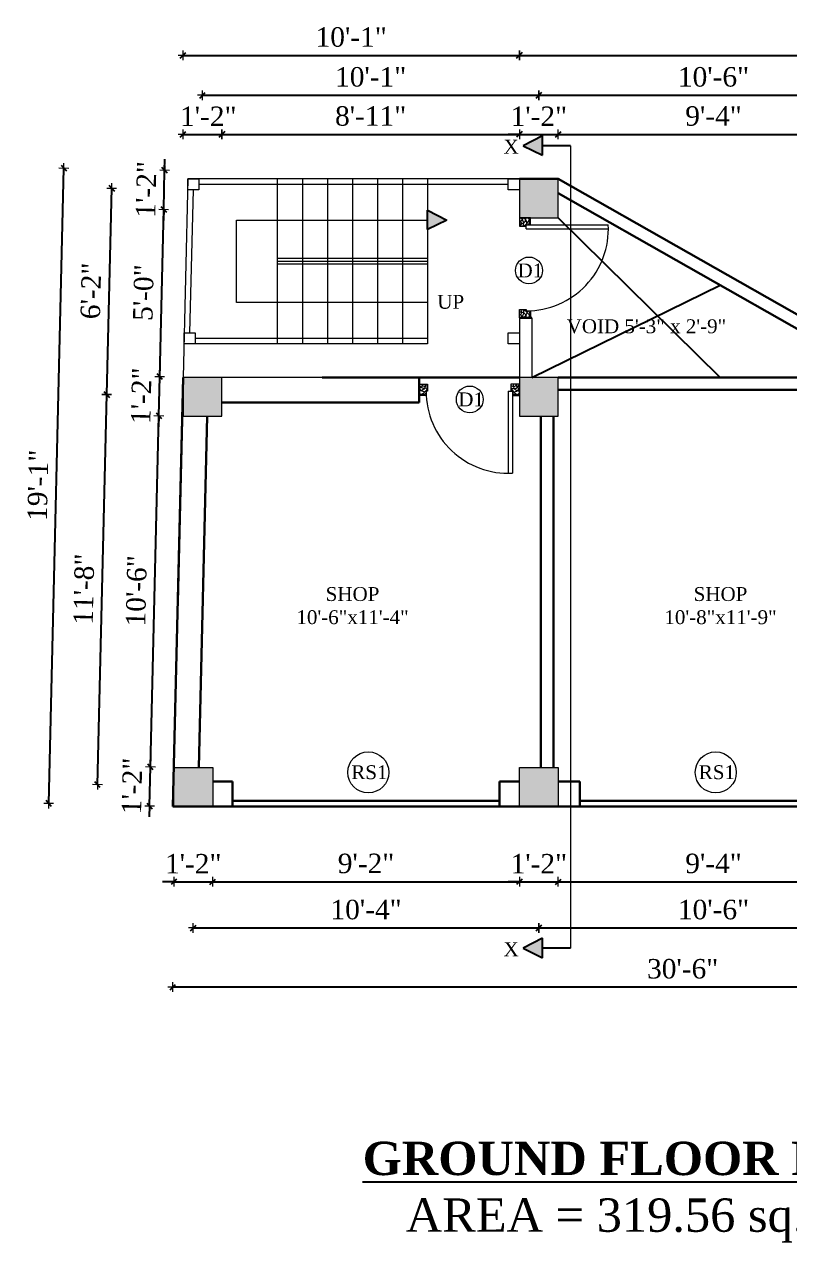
# Model space of a CAD drawing. Header units: inches. Extents: x 151827 to 346502, y -56182 to -23217.
# Drawn here: x 159188.2 to 159463.3, y -26766.9 to -26328.9 of the extents above; entities that cross this region are included whole.
import ezdxf

# ---------------------------------------------------------------- set-up
doc = ezdxf.new("R2010")
doc.units = ezdxf.units.IN
doc.header["$LTSCALE"] = 5
doc.header["$MEASUREMENT"] = 0
for name, color, linetype, lineweight in [('A-WALL', 7, 'Continuous', 9), ('Dimension', 7, 'Continuous', 18), ('DOOR', 62, 'Continuous', 0)]:
    doc.layers.add(name, color=color, linetype=linetype, lineweight=lineweight)
doc.layers.add('dim line', color=7, linetype='Continuous', lineweight=15, true_color=0xfab2b2)
doc.layers.add('TEXT', color=6, linetype='Continuous')
doc.layers.add('WALL', color=7, linetype='Continuous')
doc.styles.add('ordinary', font='times.ttf')
doc.dimstyles.new('Copy of 96', dxfattribs={"dimtxt": 7, "dimasz": 4, "dimexe": 0.5, "dimexo": 0.5, "dimgap": 3, "dimtad": 1, "dimdec": 1, "dimzin": 11, "dimdsep": 46, "dimlunit": 4, "dimtxsty": 'ordinary', "dimblk": 'OBLIQUE', "dimcen": 0.09, "dimse1": 1, "dimse2": 1, "dimclrt": 6, "dimazin": 0, "dimtfac": 1, "dimtdec": 1, "dimtix": 1, "dimtmove": 2, "dimatfit": 3, "dimldrblk": 'leader', "dimfxl": 0.5, "dimfxlon": 1, "dimtolj": 1, "dimtzin": 0, "dimarcsym": 0})

# ---------------------------------------------------------------- blocks, each defined once
blk = doc.blocks.new('A$C27B36B59')
at = {"layer": 'DOOR'}
for p, q in [((0, 4), (0, 0)), ((2.5, 4), (0, 4)), ((0, 0), (3, 0)), ((2.5, 2.5), (2.5, 4)), ((3, 2.5), (2.5, 2.5)), ((3, 0), (3, 2.5))]:
    blk.add_line(p, q, dxfattribs=at)
for centre, radius, start, end in [((-1.4, -0.54), 4.75, 22.1411, 72.838), ((1.34, 2.09), 1.64, 45.138, 144.8948), ((2.21, 0.3), 2.49, 83.3149, 152.658), ((0.13, 0.37), 2.05, 349.4875, 93.6805), ((1.96, -0.47), 2.01, 58.7447, 166.495), ((-0.06, 0.32), 1.13, 343.542, 86.947), ((2.08, -0.4), 1.17, 38.2816, 160.1519)]:
    blk.add_arc(centre, radius, start, end, dxfattribs=at)
blk = doc.blocks.new('D2')
at = {"layer": 'DOOR'}
for p, q in [((74473.95, 24047.59), (74473.95, 24018.09)), ((74473.95, 24047.59), (74475.45, 24047.59)), ((74475.45, 24047.59), (74475.45, 24018.13))]:
    blk.add_line(p, q, dxfattribs=at)
blk.add_arc((74473.95, 24047.59), 29.5, 180, 272.9146, dxfattribs=at)
at = {"layer": 'DOOR', "xscale": -1, "rotation": 180}
blk.add_blockref('A$C27B36B59', (74441.95, 24050.09), dxfattribs=at)
at = {"layer": 'DOOR', "rotation": 180}
blk.add_blockref('A$C27B36B59', (74477.95, 24050.09), dxfattribs=at)
blk = doc.blocks.new('oblique')
at = {"color": 0, "lineweight": -2}
blk.add_line((0.25, 0.25), (-0.25, -0.25), dxfattribs=at)
at = {"layer": 'dim line', "lineweight": 9}
for p, q in [((-0.4375, 0), (0.4375, 0)), ((0, 0.4375), (0, -0.4375))]:
    blk.add_line(p, q, dxfattribs=at)
blk = doc.blocks.new('*D855')
at = {"layer": 'A-WALL', "color": 0, "lineweight": -2, "ltscale": 50, "transparency": 16777216}
for p, q in [((159241.92, -26637.16), (159237.92, -26637.16)), ((159241.92, -26637.16), (159255.92, -26637.16)), ((159255.92, -26637.16), (159259.92, -26637.16))]:
    blk.add_line(p, q, dxfattribs=at)
at = {"layer": 'Defpoints', "color": 0, "ltscale": 50, "transparency": 16777216}
for p in [(159241.92, -26610.06), (159255.92, -26610.06), (159255.92, -26637.16)]:
    blk.add_point(p, dxfattribs=at)
at = {"layer": 'A-WALL', "color": 0, "lineweight": -2, "ltscale": 50, "transparency": 16777216, "xscale": 4, "yscale": 4, "zscale": 4}
blk.add_blockref('oblique', (159241.92, -26637.16), dxfattribs=at)
at = {"layer": 'A-WALL', "color": 0, "lineweight": -2, "ltscale": 50, "transparency": 16777216, "xscale": 4, "yscale": 4, "zscale": 4, "rotation": 180}
blk.add_blockref('oblique', (159255.92, -26637.16), dxfattribs=at)
at = {"layer": 'A-WALL', "color": 6, "ltscale": 50, "transparency": 16777216, "insert": (159248.92, -26630.66), "char_height": 7, "attachment_point": 5, "style": 'ordinary'}
blk.add_mtext('\\A1;1\'-2"', dxfattribs=at)
blk = doc.blocks.new('_OBLIQUE')
at = {"color": 0, "linetype": 'ByBlock'}
blk.add_line((-0.5, -0.5), (0.5, 0.5), dxfattribs=at)
blk = doc.blocks.new('leader')
at = {"layer": 'Dimension'}
for p, q in [((0, -4.33), (0, 4.33)), ((-4.42, 0), (4.42, 0))]:
    blk.add_line(p, q, dxfattribs=at)
blk = doc.blocks.new('*D856')
at = {"layer": 'A-WALL', "color": 0, "lineweight": -2, "ltscale": 5, "transparency": 16777216}
blk.add_line((159255.92, -26637.16), (159366.13, -26637.16), dxfattribs=at)
at = {"layer": 'Defpoints', "color": 0, "ltscale": 5, "transparency": 16777216}
for p in [(159255.92, -26610.06), (159366.13, -26610.06), (159366.13, -26637.16)]:
    blk.add_point(p, dxfattribs=at)
at = {"layer": 'A-WALL', "color": 0, "lineweight": -2, "ltscale": 5, "transparency": 16777216, "xscale": 4, "yscale": 4, "zscale": 4, "rotation": 180}
blk.add_blockref('oblique', (159255.92, -26637.16), dxfattribs=at)
at = {"layer": 'A-WALL', "color": 0, "lineweight": -2, "ltscale": 5, "transparency": 16777216, "xscale": 4, "yscale": 4, "zscale": 4}
blk.add_blockref('oblique', (159366.13, -26637.16), dxfattribs=at)
at = {"layer": 'A-WALL', "color": 6, "ltscale": 5, "transparency": 16777216, "insert": (159311.02, -26630.59), "char_height": 7, "attachment_point": 5, "style": 'ordinary'}
blk.add_mtext('\\A1;9\'-2"', dxfattribs=at)
blk = doc.blocks.new('*D857')
at = {"layer": 'A-WALL', "color": 0, "lineweight": -2, "ltscale": 5, "transparency": 16777216}
for p, q in [((159366.13, -26637.16), (159362.13, -26637.16)), ((159366.13, -26637.16), (159380.13, -26637.16)), ((159380.13, -26637.16), (159384.13, -26637.16))]:
    blk.add_line(p, q, dxfattribs=at)
at = {"layer": 'Defpoints', "color": 0, "ltscale": 5, "transparency": 16777216}
for p in [(159366.13, -26610.06), (159380.13, -26610.06), (159380.13, -26637.16)]:
    blk.add_point(p, dxfattribs=at)
at = {"layer": 'A-WALL', "color": 0, "lineweight": -2, "ltscale": 5, "transparency": 16777216, "xscale": 4, "yscale": 4, "zscale": 4}
blk.add_blockref('oblique', (159366.13, -26637.16), dxfattribs=at)
at = {"layer": 'A-WALL', "color": 0, "lineweight": -2, "ltscale": 5, "transparency": 16777216, "xscale": 4, "yscale": 4, "zscale": 4, "rotation": 180}
blk.add_blockref('oblique', (159380.13, -26637.16), dxfattribs=at)
at = {"layer": 'A-WALL', "color": 6, "ltscale": 5, "transparency": 16777216, "insert": (159373.13, -26630.66), "char_height": 7, "attachment_point": 5, "style": 'ordinary'}
blk.add_mtext('\\A1;1\'-2"', dxfattribs=at)
blk = doc.blocks.new('*D858')
at = {"layer": 'A-WALL', "color": 0, "lineweight": -2, "ltscale": 5, "transparency": 16777216}
blk.add_line((159380.13, -26637.16), (159491.69, -26637.16), dxfattribs=at)
at = {"layer": 'Defpoints', "color": 0, "ltscale": 5, "transparency": 16777216}
for p in [(159380.13, -26610.06), (159491.69, -26610.06), (159491.69, -26637.16)]:
    blk.add_point(p, dxfattribs=at)
at = {"layer": 'A-WALL', "color": 0, "lineweight": -2, "ltscale": 5, "transparency": 16777216, "xscale": 4, "yscale": 4, "zscale": 4, "rotation": 180}
blk.add_blockref('oblique', (159380.13, -26637.16), dxfattribs=at)
at = {"layer": 'A-WALL', "color": 0, "lineweight": -2, "ltscale": 5, "transparency": 16777216, "xscale": 4, "yscale": 4, "zscale": 4}
blk.add_blockref('oblique', (159491.69, -26637.16), dxfattribs=at)
at = {"layer": 'A-WALL', "color": 6, "ltscale": 5, "transparency": 16777216, "insert": (159435.91, -26630.59), "char_height": 7, "attachment_point": 5, "style": 'ordinary'}
blk.add_mtext('\\A1;9\'-4"', dxfattribs=at)
blk = doc.blocks.new('*D863')
at = {"layer": 'A-WALL', "color": 0, "lineweight": -2, "ltscale": 5, "transparency": 16777216}
blk.add_line((159248.92, -26653.75), (159373.13, -26653.75), dxfattribs=at)
at = {"layer": 'Defpoints', "color": 0, "ltscale": 5, "transparency": 16777216}
for p in [(159248.92, -26603.06), (159373.13, -26603.06), (159373.13, -26653.75)]:
    blk.add_point(p, dxfattribs=at)
at = {"layer": 'A-WALL', "color": 0, "lineweight": -2, "ltscale": 5, "transparency": 16777216, "xscale": 4, "yscale": 4, "zscale": 4, "rotation": 180}
blk.add_blockref('oblique', (159248.92, -26653.75), dxfattribs=at)
at = {"layer": 'A-WALL', "color": 0, "lineweight": -2, "ltscale": 5, "transparency": 16777216, "xscale": 4, "yscale": 4, "zscale": 4}
blk.add_blockref('oblique', (159373.13, -26653.75), dxfattribs=at)
at = {"layer": 'A-WALL', "color": 6, "ltscale": 5, "transparency": 16777216, "insert": (159311.02, -26647.19), "char_height": 7, "attachment_point": 5, "style": 'ordinary'}
blk.add_mtext('\\A1;10\'-4"', dxfattribs=at)
blk = doc.blocks.new('*D797')
at = {"layer": 'A-WALL', "color": 0, "lineweight": -2, "ltscale": 5, "transparency": 16777216}
blk.add_line((159373.13, -26653.75), (159498.69, -26653.75), dxfattribs=at)
at = {"layer": 'Defpoints', "color": 0, "ltscale": 5, "transparency": 16777216}
for p in [(159373.13, -26603.06), (159498.69, -26603.06), (159498.69, -26653.75)]:
    blk.add_point(p, dxfattribs=at)
at = {"layer": 'A-WALL', "color": 0, "lineweight": -2, "ltscale": 5, "transparency": 16777216, "xscale": 4, "yscale": 4, "zscale": 4, "rotation": 180}
blk.add_blockref('oblique', (159373.13, -26653.75), dxfattribs=at)
at = {"layer": 'A-WALL', "color": 0, "lineweight": -2, "ltscale": 5, "transparency": 16777216, "xscale": 4, "yscale": 4, "zscale": 4}
blk.add_blockref('oblique', (159498.69, -26653.75), dxfattribs=at)
at = {"layer": 'A-WALL', "color": 6, "ltscale": 5, "transparency": 16777216, "insert": (159435.91, -26647.19), "char_height": 7, "attachment_point": 5, "style": 'ordinary'}
blk.add_mtext('\\A1;10\'-6"', dxfattribs=at)
blk = doc.blocks.new('*D866')
at = {"layer": 'A-WALL', "color": 0, "lineweight": -2, "ltscale": 5, "transparency": 16777216}
blk.add_line((159608.06, -26675.03), (159241.58, -26675.03), dxfattribs=at)
at = {"layer": 'Defpoints', "color": 0, "ltscale": 5, "transparency": 16777216}
for p in [(159241.58, -26610.06), (159608.06, -26610.06), (159241.58, -26675.03)]:
    blk.add_point(p, dxfattribs=at)
at = {"layer": 'A-WALL', "color": 0, "lineweight": -2, "ltscale": 5, "transparency": 16777216, "xscale": 4, "yscale": 4, "zscale": 4, "rotation": 180}
blk.add_blockref('oblique', (159241.58, -26675.03), dxfattribs=at)
at = {"layer": 'A-WALL', "color": 0, "lineweight": -2, "ltscale": 5, "transparency": 16777216, "xscale": 4, "yscale": 4, "zscale": 4}
blk.add_blockref('oblique', (159608.06, -26675.03), dxfattribs=at)
at = {"layer": 'A-WALL', "color": 6, "ltscale": 5, "transparency": 16777216, "insert": (159424.82, -26668.47), "char_height": 7, "attachment_point": 5, "style": 'ordinary'}
blk.add_mtext('\\A1;30\'-6"', dxfattribs=at)
blk = doc.blocks.new('*D873')
at = {"layer": 'A-WALL', "color": 0, "lineweight": -2, "ltscale": 5, "transparency": 16777216}
blk.add_line((159670.57, -26455.78), (159670.57, -26398.4), dxfattribs=at)
at = {"layer": 'Defpoints', "color": 0, "ltscale": 5, "transparency": 16777216}
for p in [(159380.13, -26398.4), (159670.57, -26398.4), (159505.69, -26455.78)]:
    blk.add_point(p, dxfattribs=at)
at = {"layer": 'A-WALL', "color": 0, "lineweight": -2, "ltscale": 5, "transparency": 16777216, "xscale": 4, "yscale": 4, "zscale": 4}
for p, rotation in [((159670.57, -26398.4), 90), ((159670.57, -26455.78), 270)]:
    blk.add_blockref('oblique', p, dxfattribs=dict(at, rotation=rotation))
at = {"layer": 'A-WALL', "color": 6, "ltscale": 5, "transparency": 16777216, "insert": (159664, -26427.09), "char_height": 7, "attachment_point": 5, "rotation": 90, "style": 'ordinary'}
blk.add_mtext('\\A1;4\'-9"', dxfattribs=at)
blk = doc.blocks.new('*D874')
at = {"layer": 'A-WALL', "color": 0, "lineweight": -2, "ltscale": 5, "transparency": 16777216}
for p, q in [((159670.57, -26384.4), (159670.57, -26380.4)), ((159670.57, -26398.4), (159670.57, -26384.4)), ((159670.57, -26398.4), (159670.57, -26402.4))]:
    blk.add_line(p, q, dxfattribs=at)
at = {"layer": 'Defpoints', "color": 0, "ltscale": 5, "transparency": 16777216}
for p in [(159380.13, -26384.4), (159670.57, -26384.4), (159380.13, -26398.4)]:
    blk.add_point(p, dxfattribs=at)
at = {"layer": 'A-WALL', "color": 0, "lineweight": -2, "ltscale": 5, "transparency": 16777216, "xscale": 4, "yscale": 4, "zscale": 4}
for p, rotation in [((159670.57, -26384.4), 270), ((159670.57, -26398.4), 90)]:
    blk.add_blockref('oblique', p, dxfattribs=dict(at, rotation=rotation))
at = {"layer": 'A-WALL', "color": 6, "ltscale": 5, "transparency": 16777216, "insert": (159664.07, -26391.4), "char_height": 7, "attachment_point": 5, "rotation": 90, "style": 'ordinary'}
blk.add_mtext('\\A1;1\'-2"', dxfattribs=at)
blk = doc.blocks.new('*D876')
at = {"layer": 'A-WALL', "color": 0, "lineweight": -2, "ltscale": 5, "transparency": 16777216}
blk.add_line((159685.53, -26462.78), (159685.53, -26391.4), dxfattribs=at)
at = {"layer": 'Defpoints', "color": 0, "ltscale": 5, "transparency": 16777216}
for p in [(159373.13, -26391.4), (159685.53, -26391.4), (159498.69, -26462.78)]:
    blk.add_point(p, dxfattribs=at)
at = {"layer": 'A-WALL', "color": 0, "lineweight": -2, "ltscale": 5, "transparency": 16777216, "xscale": 4, "yscale": 4, "zscale": 4}
for p, rotation in [((159685.53, -26391.4), 90), ((159685.53, -26462.78), 270)]:
    blk.add_blockref('oblique', p, dxfattribs=dict(at, rotation=rotation))
at = {"layer": 'A-WALL', "color": 6, "ltscale": 5, "transparency": 16777216, "insert": (159678.97, -26427.09), "char_height": 7, "attachment_point": 5, "rotation": 90, "style": 'ordinary'}
blk.add_mtext('\\A1;5\'-11"', dxfattribs=at)
blk = doc.blocks.new('*D877')
at = {"layer": 'A-WALL', "color": 0, "lineweight": -2, "ltscale": 50, "transparency": 16777216}
blk.add_line((159245.24, -26368.42), (159259.24, -26368.42), dxfattribs=at)
at = {"layer": 'Defpoints', "color": 0, "ltscale": 50, "transparency": 16777216}
for p in [(159259.24, -26368.42), (159245.24, -26455.78), (159259.24, -26455.78)]:
    blk.add_point(p, dxfattribs=at)
at = {"layer": 'A-WALL', "color": 0, "lineweight": -2, "ltscale": 50, "transparency": 16777216, "xscale": 4, "yscale": 4, "zscale": 4, "rotation": 180}
blk.add_blockref('oblique', (159245.24, -26368.42), dxfattribs=at)
at = {"layer": 'A-WALL', "color": 0, "lineweight": -2, "ltscale": 50, "transparency": 16777216, "xscale": 4, "yscale": 4, "zscale": 4}
blk.add_blockref('oblique', (159259.24, -26368.42), dxfattribs=at)
at = {"layer": 'A-WALL', "color": 6, "ltscale": 50, "transparency": 16777216, "insert": (159254.33, -26361.92), "char_height": 7, "attachment_point": 5, "style": 'ordinary'}
blk.add_mtext('\\A1;1\'-2"', dxfattribs=at)
blk = doc.blocks.new('*D878')
at = {"layer": 'A-WALL', "color": 0, "lineweight": -2, "ltscale": 5, "transparency": 16777216}
blk.add_line((159259.24, -26368.42), (159366.13, -26368.42), dxfattribs=at)
at = {"layer": 'Defpoints', "color": 0, "ltscale": 5, "transparency": 16777216}
for p in [(159366.13, -26368.42), (159366.13, -26384.4), (159259.24, -26455.78)]:
    blk.add_point(p, dxfattribs=at)
at = {"layer": 'A-WALL', "color": 0, "lineweight": -2, "ltscale": 5, "transparency": 16777216, "xscale": 4, "yscale": 4, "zscale": 4, "rotation": 180}
blk.add_blockref('oblique', (159259.24, -26368.42), dxfattribs=at)
at = {"layer": 'A-WALL', "color": 0, "lineweight": -2, "ltscale": 5, "transparency": 16777216, "xscale": 4, "yscale": 4, "zscale": 4}
blk.add_blockref('oblique', (159366.13, -26368.42), dxfattribs=at)
at = {"layer": 'A-WALL', "color": 6, "ltscale": 5, "transparency": 16777216, "insert": (159312.68, -26361.86), "char_height": 7, "attachment_point": 5, "style": 'ordinary'}
blk.add_mtext('\\A1;8\'-11"', dxfattribs=at)
blk = doc.blocks.new('*D879')
at = {"layer": 'A-WALL', "color": 0, "lineweight": -2, "ltscale": 5, "transparency": 16777216}
for p, q in [((159366.13, -26368.42), (159362.13, -26368.42)), ((159366.13, -26368.42), (159380.13, -26368.42)), ((159380.13, -26368.42), (159384.13, -26368.42))]:
    blk.add_line(p, q, dxfattribs=at)
at = {"layer": 'Defpoints', "color": 0, "ltscale": 5, "transparency": 16777216}
for p in [(159380.13, -26368.42), (159366.13, -26384.4), (159380.13, -26384.4)]:
    blk.add_point(p, dxfattribs=at)
at = {"layer": 'A-WALL', "color": 0, "lineweight": -2, "ltscale": 5, "transparency": 16777216, "xscale": 4, "yscale": 4, "zscale": 4}
blk.add_blockref('oblique', (159366.13, -26368.42), dxfattribs=at)
at = {"layer": 'A-WALL', "color": 0, "lineweight": -2, "ltscale": 5, "transparency": 16777216, "xscale": 4, "yscale": 4, "zscale": 4, "rotation": 180}
blk.add_blockref('oblique', (159380.13, -26368.42), dxfattribs=at)
at = {"layer": 'A-WALL', "color": 6, "ltscale": 5, "transparency": 16777216, "insert": (159373.13, -26361.92), "char_height": 7, "attachment_point": 5, "style": 'ordinary'}
blk.add_mtext('\\A1;1\'-2"', dxfattribs=at)
blk = doc.blocks.new('*D880')
at = {"layer": 'A-WALL', "color": 0, "lineweight": -2, "ltscale": 5, "transparency": 16777216}
blk.add_line((159380.13, -26368.42), (159491.69, -26368.42), dxfattribs=at)
at = {"layer": 'Defpoints', "color": 0, "ltscale": 5, "transparency": 16777216}
for p in [(159491.69, -26368.42), (159380.13, -26384.4), (159491.69, -26455.78)]:
    blk.add_point(p, dxfattribs=at)
at = {"layer": 'A-WALL', "color": 0, "lineweight": -2, "ltscale": 5, "transparency": 16777216, "xscale": 4, "yscale": 4, "zscale": 4, "rotation": 180}
blk.add_blockref('oblique', (159380.13, -26368.42), dxfattribs=at)
at = {"layer": 'A-WALL', "color": 0, "lineweight": -2, "ltscale": 5, "transparency": 16777216, "xscale": 4, "yscale": 4, "zscale": 4}
blk.add_blockref('oblique', (159491.69, -26368.42), dxfattribs=at)
at = {"layer": 'A-WALL', "color": 6, "ltscale": 5, "transparency": 16777216, "insert": (159435.91, -26361.85), "char_height": 7, "attachment_point": 5, "style": 'ordinary'}
blk.add_mtext('\\A1;9\'-4"', dxfattribs=at)
blk = doc.blocks.new('*D884')
at = {"layer": 'A-WALL', "color": 0, "lineweight": -2, "ltscale": 5, "transparency": 16777216}
blk.add_line((159252.24, -26354.35), (159373.13, -26354.35), dxfattribs=at)
at = {"layer": 'Defpoints', "color": 0, "ltscale": 5, "transparency": 16777216}
for p in [(159373.13, -26354.35), (159252.24, -26462.78), (159373.13, -26462.78)]:
    blk.add_point(p, dxfattribs=at)
at = {"layer": 'A-WALL', "color": 0, "lineweight": -2, "ltscale": 5, "transparency": 16777216, "xscale": 4, "yscale": 4, "zscale": 4, "rotation": 180}
blk.add_blockref('oblique', (159252.24, -26354.35), dxfattribs=at)
at = {"layer": 'A-WALL', "color": 0, "lineweight": -2, "ltscale": 5, "transparency": 16777216, "xscale": 4, "yscale": 4, "zscale": 4}
blk.add_blockref('oblique', (159373.13, -26354.35), dxfattribs=at)
at = {"layer": 'A-WALL', "color": 6, "ltscale": 5, "transparency": 16777216, "insert": (159312.68, -26347.79), "char_height": 7, "attachment_point": 5, "style": 'ordinary'}
blk.add_mtext('\\A1;10\'-1"', dxfattribs=at)
blk = doc.blocks.new('*D885')
at = {"layer": 'A-WALL', "color": 0, "lineweight": -2, "ltscale": 5, "transparency": 16777216}
blk.add_line((159373.13, -26354.35), (159498.69, -26354.35), dxfattribs=at)
at = {"layer": 'Defpoints', "color": 0, "ltscale": 5, "transparency": 16777216}
for p in [(159498.69, -26354.35), (159373.13, -26462.78), (159498.69, -26462.78)]:
    blk.add_point(p, dxfattribs=at)
at = {"layer": 'A-WALL', "color": 0, "lineweight": -2, "ltscale": 5, "transparency": 16777216, "xscale": 4, "yscale": 4, "zscale": 4, "rotation": 180}
blk.add_blockref('oblique', (159373.13, -26354.35), dxfattribs=at)
at = {"layer": 'A-WALL', "color": 0, "lineweight": -2, "ltscale": 5, "transparency": 16777216, "xscale": 4, "yscale": 4, "zscale": 4}
blk.add_blockref('oblique', (159498.69, -26354.35), dxfattribs=at)
at = {"layer": 'A-WALL', "color": 6, "ltscale": 5, "transparency": 16777216, "insert": (159435.91, -26347.79), "char_height": 7, "attachment_point": 5, "style": 'ordinary'}
blk.add_mtext('\\A1;10\'-6"', dxfattribs=at)
blk = doc.blocks.new('*D886')
at = {"layer": 'A-WALL', "color": 0, "lineweight": -2, "ltscale": 5, "transparency": 16777216}
blk.add_line((159245.24, -26340.02), (159366.13, -26340.02), dxfattribs=at)
at = {"layer": 'Defpoints', "color": 0, "ltscale": 5, "transparency": 16777216}
for p in [(159366.13, -26340.02), (159366.13, -26384.4), (159245.24, -26455.78)]:
    blk.add_point(p, dxfattribs=at)
at = {"layer": 'A-WALL', "color": 0, "lineweight": -2, "ltscale": 5, "transparency": 16777216, "xscale": 4, "yscale": 4, "zscale": 4, "rotation": 180}
blk.add_blockref('oblique', (159245.24, -26340.02), dxfattribs=at)
at = {"layer": 'A-WALL', "color": 0, "lineweight": -2, "ltscale": 5, "transparency": 16777216, "xscale": 4, "yscale": 4, "zscale": 4}
blk.add_blockref('oblique', (159366.13, -26340.02), dxfattribs=at)
at = {"layer": 'A-WALL', "color": 6, "ltscale": 5, "transparency": 16777216, "insert": (159305.68, -26333.46), "char_height": 7, "attachment_point": 5, "style": 'ordinary'}
blk.add_mtext('\\A1;10\'-1"', dxfattribs=at)
blk = doc.blocks.new('*D787')
at = {"layer": 'A-WALL', "color": 0, "lineweight": -2, "ltscale": 5, "transparency": 16777216}
blk.add_line((159366.13, -26340.02), (159653.94, -26340.02), dxfattribs=at)
at = {"layer": 'Defpoints', "color": 0, "ltscale": 5, "transparency": 16777216}
for p in [(159653.94, -26340.02), (159366.13, -26384.4), (159653.94, -26540.06)]:
    blk.add_point(p, dxfattribs=at)
at = {"layer": 'A-WALL', "color": 0, "lineweight": -2, "ltscale": 5, "transparency": 16777216, "xscale": 4, "yscale": 4, "zscale": 4, "rotation": 180}
blk.add_blockref('oblique', (159366.13, -26340.02), dxfattribs=at)
at = {"layer": 'A-WALL', "color": 0, "lineweight": -2, "ltscale": 5, "transparency": 16777216, "xscale": 4, "yscale": 4, "zscale": 4}
blk.add_blockref('oblique', (159653.94, -26340.02), dxfattribs=at)
at = {"layer": 'A-WALL', "color": 6, "ltscale": 5, "transparency": 16777216, "insert": (159510.03, -26333.46), "char_height": 7, "attachment_point": 5, "style": 'ordinary'}
blk.add_mtext('\\A1;24\'-0"', dxfattribs=at)
blk = doc.blocks.new('*D789')
at = {"layer": 'A-WALL', "color": 0, "lineweight": -2, "ltscale": 5, "transparency": 16777216}
blk.add_line((159699.48, -26540.06), (159699.48, -26384.4), dxfattribs=at)
at = {"layer": 'Defpoints', "color": 0, "ltscale": 5, "transparency": 16777216}
for p in [(159380.13, -26384.4), (159699.48, -26384.4), (159653.94, -26540.06)]:
    blk.add_point(p, dxfattribs=at)
at = {"layer": 'A-WALL', "color": 0, "lineweight": -2, "ltscale": 5, "transparency": 16777216, "xscale": 4, "yscale": 4, "zscale": 4}
for p, rotation in [((159699.48, -26384.4), 90), ((159699.48, -26540.06), 270)]:
    blk.add_blockref('oblique', p, dxfattribs=dict(at, rotation=rotation))
at = {"layer": 'A-WALL', "color": 6, "ltscale": 5, "transparency": 16777216, "insert": (159692.92, -26462.23), "char_height": 7, "attachment_point": 5, "rotation": 90, "style": 'ordinary'}
blk.add_mtext('\\A1;13\'-0"', dxfattribs=at)
blk = doc.blocks.new('*D791')
at = {"layer": 'A-WALL', "color": 0, "lineweight": -2, "ltscale": 50, "transparency": 16777216}
for p, q in [((159233.55, -26595.86), (159233.64, -26591.87)), ((159233.22, -26609.86), (159233.55, -26595.86)), ((159233.22, -26609.86), (159233.12, -26613.86))]:
    blk.add_line(p, q, dxfattribs=at)
at = {"layer": 'Defpoints', "color": 0, "ltscale": 50, "transparency": 16777216}
for p in [(159233.55, -26595.86), (159241.92, -26596.06), (159241.58, -26610.06)]:
    blk.add_point(p, dxfattribs=at)
at = {"layer": 'A-WALL', "color": 0, "lineweight": -2, "ltscale": 50, "transparency": 16777216, "xscale": 4, "yscale": 4, "zscale": 4}
for p, rotation in [((159233.55, -26595.86), 268.6423816929436), ((159233.22, -26609.86), 88.64238169294363)]:
    blk.add_blockref('oblique', p, dxfattribs=dict(at, rotation=rotation))
at = {"layer": 'A-WALL', "color": 6, "ltscale": 50, "transparency": 16777216, "insert": (159226.88, -26602.71), "char_height": 7, "attachment_point": 5, "rotation": 88.6424, "style": 'ordinary'}
blk.add_mtext('\\A1;1\'-2"', dxfattribs=at)
blk = doc.blocks.new('*D792')
at = {"layer": 'A-WALL', "color": 0, "lineweight": -2, "ltscale": 5, "transparency": 16777216}
blk.add_line((159233.55, -26595.86), (159236.54, -26469.57), dxfattribs=at)
at = {"layer": 'Defpoints', "color": 0, "ltscale": 5, "transparency": 16777216}
for p in [(159236.54, -26469.57), (159245.24, -26469.78), (159241.92, -26596.06)]:
    blk.add_point(p, dxfattribs=at)
at = {"layer": 'A-WALL', "color": 0, "lineweight": -2, "ltscale": 5, "transparency": 16777216, "xscale": 4, "yscale": 4, "zscale": 4}
for p, rotation in [((159236.54, -26469.57), 88.64238169298139), ((159233.55, -26595.86), 268.6423816929814)]:
    blk.add_blockref('oblique', p, dxfattribs=dict(at, rotation=rotation))
at = {"layer": 'A-WALL', "color": 6, "ltscale": 5, "transparency": 16777216, "insert": (159228.49, -26532.56), "char_height": 7, "attachment_point": 5, "rotation": 88.6424, "style": 'ordinary'}
blk.add_mtext('\\A1;10\'-6"', dxfattribs=at)
blk = doc.blocks.new('*D793')
at = {"layer": 'A-WALL', "color": 0, "lineweight": -2, "ltscale": 5, "transparency": 16777216}
for p, q in [((159236.87, -26455.58), (159236.97, -26451.58)), ((159236.54, -26469.57), (159236.87, -26455.58)), ((159236.54, -26469.57), (159236.45, -26473.57))]:
    blk.add_line(p, q, dxfattribs=at)
at = {"layer": 'Defpoints', "color": 0, "ltscale": 5, "transparency": 16777216}
for p in [(159236.87, -26455.58), (159245.24, -26455.78), (159245.24, -26469.78)]:
    blk.add_point(p, dxfattribs=at)
at = {"layer": 'A-WALL', "color": 0, "lineweight": -2, "ltscale": 5, "transparency": 16777216, "xscale": 4, "yscale": 4, "zscale": 4}
for p, rotation in [((159236.87, -26455.58), 268.6423816929814), ((159236.54, -26469.57), 88.64238169298143)]:
    blk.add_blockref('oblique', p, dxfattribs=dict(at, rotation=rotation))
at = {"layer": 'A-WALL', "color": 6, "ltscale": 5, "transparency": 16777216, "insert": (159230.21, -26462.42), "char_height": 7, "attachment_point": 5, "rotation": 88.6424, "style": 'ordinary'}
blk.add_mtext('\\A1;1\'-2"', dxfattribs=at)
blk = doc.blocks.new('*D794')
at = {"layer": 'A-WALL', "color": 0, "lineweight": -2, "ltscale": 5, "transparency": 16777216}
blk.add_line((159214.51, -26602.25), (159217.84, -26461.96), dxfattribs=at)
at = {"layer": 'Defpoints', "color": 0, "ltscale": 5, "transparency": 16777216}
for p in [(159217.84, -26461.96), (159252.24, -26462.78), (159248.92, -26603.06)]:
    blk.add_point(p, dxfattribs=at)
at = {"layer": 'A-WALL', "color": 0, "lineweight": -2, "ltscale": 5, "transparency": 16777216, "xscale": 4, "yscale": 4, "zscale": 4}
for p, rotation in [((159217.84, -26461.96), 88.64238169299772), ((159214.51, -26602.25), 268.6423816929977)]:
    blk.add_blockref('oblique', p, dxfattribs=dict(at, rotation=rotation))
at = {"layer": 'A-WALL', "color": 6, "ltscale": 5, "transparency": 16777216, "insert": (159209.62, -26531.95), "char_height": 7, "attachment_point": 5, "rotation": 88.6424, "style": 'ordinary'}
blk.add_mtext('\\A1;11\'-8"', dxfattribs=at)
blk = doc.blocks.new('*D795')
at = {"layer": 'A-WALL', "color": 0, "lineweight": -2, "ltscale": 5, "transparency": 16777216}
blk.add_line((159217.84, -26461.96), (159219.6, -26387.76), dxfattribs=at)
at = {"layer": 'Defpoints', "color": 0, "ltscale": 5, "transparency": 16777216}
for p in [(159219.6, -26387.76), (159373.13, -26391.4), (159252.24, -26462.78)]:
    blk.add_point(p, dxfattribs=at)
at = {"layer": 'A-WALL', "color": 0, "lineweight": -2, "ltscale": 5, "transparency": 16777216, "xscale": 4, "yscale": 4, "zscale": 4}
for p, rotation in [((159219.6, -26387.76), 88.64238169298139), ((159217.84, -26461.96), 268.6423816929814)]:
    blk.add_blockref('oblique', p, dxfattribs=dict(at, rotation=rotation))
at = {"layer": 'A-WALL', "color": 6, "ltscale": 5, "transparency": 16777216, "insert": (159212.16, -26424.71), "char_height": 7, "attachment_point": 5, "rotation": 88.6424, "style": 'ordinary'}
blk.add_mtext('\\A1;6\'-2"', dxfattribs=at)
blk = doc.blocks.new('*D796')
at = {"layer": 'A-WALL', "color": 0, "lineweight": -2, "ltscale": 5, "transparency": 16777216}
blk.add_line((159196.99, -26609.01), (159202.4, -26380.52), dxfattribs=at)
at = {"layer": 'Defpoints', "color": 0, "ltscale": 5, "transparency": 16777216}
for p in [(159202.4, -26380.52), (159366.13, -26384.4), (159241.58, -26610.06)]:
    blk.add_point(p, dxfattribs=at)
at = {"layer": 'A-WALL', "color": 0, "lineweight": -2, "ltscale": 5, "transparency": 16777216, "xscale": 4, "yscale": 4, "zscale": 4}
for p, rotation in [((159202.4, -26380.52), 88.64238169298139), ((159196.99, -26609.01), 268.6423816929814)]:
    blk.add_blockref('oblique', p, dxfattribs=dict(at, rotation=rotation))
at = {"layer": 'A-WALL', "color": 6, "ltscale": 5, "transparency": 16777216, "insert": (159193.12, -26494.61), "char_height": 7, "attachment_point": 5, "rotation": 88.6424, "style": 'ordinary'}
blk.add_mtext('\\A1;19\'-1"', dxfattribs=at)
blk = doc.blocks.new('*D853')
at = {"layer": 'A-WALL', "color": 0, "lineweight": -2, "ltscale": 5, "transparency": 16777216}
blk.add_line((159236.87, -26455.58), (159238.3, -26395.37), dxfattribs=at)
at = {"layer": 'Defpoints', "color": 0, "ltscale": 5, "transparency": 16777216}
for p in [(159238.3, -26395.37), (159366.13, -26398.4), (159245.24, -26455.78)]:
    blk.add_point(p, dxfattribs=at)
at = {"layer": 'A-WALL', "color": 0, "lineweight": -2, "ltscale": 5, "transparency": 16777216, "xscale": 4, "yscale": 4, "zscale": 4}
for p, rotation in [((159238.3, -26395.37), 88.64238169298139), ((159236.87, -26455.58), 268.6423816929814)]:
    blk.add_blockref('oblique', p, dxfattribs=dict(at, rotation=rotation))
at = {"layer": 'A-WALL', "color": 6, "ltscale": 5, "transparency": 16777216, "insert": (159231.03, -26425.32), "char_height": 7, "attachment_point": 5, "rotation": 88.6424, "style": 'ordinary'}
blk.add_mtext('\\A1;5\'-0"', dxfattribs=at)
blk = doc.blocks.new('*D854')
at = {"layer": 'A-WALL', "color": 0, "lineweight": -2, "ltscale": 5, "transparency": 16777216}
for p, q in [((159238.63, -26381.38), (159238.73, -26377.38)), ((159238.3, -26395.37), (159238.63, -26381.38)), ((159238.3, -26395.37), (159238.21, -26399.37))]:
    blk.add_line(p, q, dxfattribs=at)
at = {"layer": 'Defpoints', "color": 0, "ltscale": 5, "transparency": 16777216}
for p in [(159238.63, -26381.38), (159366.13, -26384.4), (159366.13, -26398.4)]:
    blk.add_point(p, dxfattribs=at)
at = {"layer": 'A-WALL', "color": 0, "lineweight": -2, "ltscale": 5, "transparency": 16777216, "xscale": 4, "yscale": 4, "zscale": 4}
for p, rotation in [((159238.63, -26381.38), 268.6423816929814), ((159238.3, -26395.37), 88.64238169298143)]:
    blk.add_blockref('oblique', p, dxfattribs=dict(at, rotation=rotation))
at = {"layer": 'A-WALL', "color": 6, "ltscale": 5, "transparency": 16777216, "insert": (159231.97, -26388.22), "char_height": 7, "attachment_point": 5, "rotation": 88.6424, "style": 'ordinary'}
blk.add_mtext('\\A1;1\'-2"', dxfattribs=at)

msp = doc.modelspace()

# ---------------------------------------------------------------- hatches: boundary and pattern name
at = {"ltscale": 5}
for points in [[(159374.41, -26375.92), (159374.41, -26368.91), (159367.53, -26372.5)], [(159333.13, -26402.67), (159333.13, -26395.66), (159340.01, -26399.24)], [(159374.41, -26664.49), (159374.41, -26657.48), (159367.53, -26661.06)]]:
    msp.add_hatch(color=256, dxfattribs=at).paths.add_polyline_path(points)
at = {"layer": 'WALL', "linetype": 'ByBlock', "ltscale": 5, "true_color": 0xf8991e}
h = msp.add_hatch(color=30, dxfattribs=at)
h.dxf.hatch_style = 1
h.paths.add_polyline_path([(159380.13, -26384.4), (159366.13, -26384.4), (159366.13, -26398.4), (159380.13, -26398.4)])
h = msp.add_hatch(color=30, dxfattribs=at)
h.dxf.hatch_style = 1
h.paths.add_polyline_path([(159259.24, -26455.78), (159245.24, -26455.78), (159245.24, -26469.78), (159259.24, -26469.78)])
h = msp.add_hatch(color=30, dxfattribs=at)
h.dxf.hatch_style = 1
h.paths.add_polyline_path([(159380.13, -26455.78), (159366.13, -26455.78), (159366.13, -26469.78), (159380.13, -26469.78)])
h = msp.add_hatch(color=30, dxfattribs=at)
h.dxf.hatch_style = 1
h.paths.add_polyline_path([(159241.92, -26596.06), (159241.92, -26610.06), (159255.92, -26610.06), (159255.92, -26596.06)])
h = msp.add_hatch(color=30, dxfattribs=at)
h.dxf.hatch_style = 1
h.paths.add_polyline_path([(159366.13, -26596.06), (159366.13, -26610.06), (159380.13, -26610.06), (159380.13, -26596.06)])

# ---------------------------------------------------------------- linework, layer by layer
at = {"ltscale": 5}
for p, q in [((159374.41, -26368.91, -72.71), (159367.53, -26372.5, -72.71)), ((159374.41, -26375.92, -72.71), (159374.41, -26368.91, -72.71)), ((159367.53, -26372.5, -72.71), (159374.41, -26375.92, -72.71)), ((159384.51, -26372.5, -72.71), (159374.41, -26372.5, -72.71)), ((159333.13, -26402.67, -72.71), (159333.13, -26395.66, -72.71)), ((159333.13, -26395.66, -72.71), (159340.01, -26399.24, -72.71)), ((159340.01, -26399.24, -72.71), (159333.13, -26402.67, -72.71)), ((159374.41, -26657.48, -72.71), (159367.53, -26661.06, -72.71)), ((159374.41, -26664.49, -72.71), (159374.41, -26657.48, -72.71)), ((159367.53, -26661.06, -72.71), (159374.41, -26664.49, -72.71)), ((159384.51, -26661.06, -72.71), (159374.41, -26661.06, -72.71))]:
    msp.add_line(p, q, dxfattribs=at)
at = {"layer": 'A-WALL', "ltscale": 5}
for p, q in [((159384.51, -26372.5, -72.71), (159384.51, -26661.06, -72.71)), ((159246.93, -26384.4, -72.71), (159245.24, -26455.78, -72.71)), ((159366.13, -26384.4, -72.71), (159246.93, -26384.4, -72.71)), ((159362.13, -26386.4, -72.71), (159250.93, -26386.4, -72.71)), ((159279.13, -26384.4, -72.71), (159279.13, -26443.78, -72.71)), ((159288.13, -26384.4, -72.71), (159288.13, -26443.78, -72.71)), ((159297.13, -26384.4, -72.71), (159297.13, -26443.78, -72.71)), ((159306.13, -26384.4, -72.71), (159306.13, -26443.78, -72.71)), ((159315.13, -26384.4, -72.71), (159315.13, -26443.78, -72.71)), ((159324.13, -26384.4, -72.71), (159324.13, -26443.78, -72.71)), ((159333.13, -26384.4, -72.71), (159333.13, -26414.09, -72.71)), ((159248.84, -26388.4, -72.71), (159247.62, -26439.78, -72.71)), ((159264.51, -26428.93, -72.71), (159264.51, -26399.24, -72.71)), ((159264.51, -26399.24, -72.71), (159333.13, -26399.24, -72.71)), ((159333.13, -26413.09, -72.71), (159279.13, -26413.09, -72.71)), ((159333.13, -26414.09, -72.71), (159279.13, -26414.09, -72.71)), ((159333.13, -26415.09, -72.71), (159279.13, -26415.09, -72.71)), ((159333.13, -26414.09, -72.71), (159333.13, -26443.78, -72.71)), ((159333.13, -26428.93, -72.71), (159264.51, -26428.93, -72.71)), ((159366.13, -26434.4, -72.71), (159366.13, -26469.78, -72.71)), ((159370.63, -26434.4, -72.71), (159370.63, -26455.78, -72.71)), ((159333.13, -26443.78, -72.71), (159245.52, -26443.78, -72.71)), ((159333.13, -26441.78, -72.71), (159249.62, -26441.78, -72.71)), ((159366.13, -26443.78, -72.71), (159362.13, -26443.78, -72.71)), ((159259.24, -26455.78, -72.71), (159245.24, -26455.78, -72.71)), ((159366.13, -26455.78, -72.71), (159245.24, -26455.78, -72.71))]:
    msp.add_line(p, q, dxfattribs=at)
at = {"layer": 'A-WALL', "lineweight": 30}
for p, q in [((159380.13, -26384.4, -72.71), (159366.13, -26384.4, -72.71)), ((159380.13, -26384.4, -72.71), (159505.69, -26455.78, -72.71)), ((159380.13, -26389.57, -72.71), (159496.59, -26455.78, -72.71)), ((159370.63, -26434.4, -72.71), (159366.13, -26434.4, -72.71)), ((159241.58, -26610.06, -72.71), (159245.24, -26455.78, -72.71)), ((159245.24, -26455.78, -72.71), (159243.32, -26536.69, -72.71)), ((159295.24, -26455.78, -72.71), (159366.13, -26455.78, -72.71)), ((159330.13, -26464.78, -72.71), (159330.13, -26455.78, -72.71)), ((159380.13, -26455.78, -72.71), (159491.69, -26455.78, -72.71)), ((159491.69, -26460.28, -72.71), (159380.13, -26460.28, -72.71)), ((159259.24, -26464.78, -72.71), (159330.13, -26464.78, -72.71)), ((159250.92, -26596.06, -72.71), (159253.91, -26469.78, -72.71)), ((159373.88, -26469.78, -72.71), (159373.88, -26596.06, -72.71)), ((159378.38, -26469.78, -72.71), (159378.38, -26596.06, -72.71)), ((159255.92, -26601.06, -72.71), (159263.02, -26601.06, -72.71)), ((159263.02, -26610.06, -72.71), (159263.02, -26601.06, -72.71)), ((159359.02, -26610.06, -72.71), (159359.02, -26601.06, -72.71)), ((159359.02, -26601.06, -72.71), (159366.13, -26601.06, -72.71)), ((159387.91, -26601.06, -72.71), (159380.13, -26601.06, -72.71)), ((159387.91, -26610.06, -72.71), (159387.91, -26601.06, -72.71)), ((159608.06, -26610.06, -72.71), (159241.58, -26610.06, -72.71)), ((159608.06, -26610.06, -72.71), (159241.58, -26610.06, -72.71)), ((159359.02, -26608.06, -72.71), (159263.02, -26608.06, -72.71)), ((159483.91, -26608.06, -72.71), (159387.91, -26608.06, -72.71))]:
    msp.add_line(p, q, dxfattribs=at)
at = {"layer": 'A-WALL', "ltscale": 5, "elevation": -72.71}
for points in [[(159246.93, -26384.4), (159250.93, -26384.4), (159250.93, -26388.4), (159246.93, -26388.4)], [(159362.13, -26384.4), (159366.13, -26384.4), (159366.13, -26388.4), (159362.13, -26388.4)], [(159366.13, -26398.4), (159380.13, -26398.4), (159380.13, -26384.4), (159366.13, -26384.4)], [(159245.62, -26439.78), (159249.62, -26439.78), (159249.62, -26443.78), (159245.62, -26443.78)], [(159362.13, -26439.78), (159366.13, -26439.78), (159366.13, -26443.78), (159362.13, -26443.78)], [(159245.24, -26469.78), (159259.24, -26469.78), (159259.24, -26455.78), (159245.24, -26455.78)], [(159366.13, -26469.78), (159380.13, -26469.78), (159380.13, -26455.78), (159366.13, -26455.78)], [(159241.92, -26596.06), (159255.92, -26596.06), (159255.92, -26610.06), (159241.92, -26610.06)], [(159366.13, -26596.06), (159380.13, -26596.06), (159380.13, -26610.06), (159366.13, -26610.06)]]:
    msp.add_lwpolyline(points, close=True, dxfattribs=at)
at = {"layer": 'A-WALL', "ltscale": 5}
for centre, radius in [((159369.59, -26417.35, -72.71), 4.82), ((159348.3, -26463.73, -72.71), 4.82), ((159311.84, -26597.82, -72.71), 7.38), ((159436.73, -26597.82, -72.71), 7.38)]:
    msp.add_circle(centre, radius, dxfattribs=at)
at = {"layer": 'WALL', "color": 30, "linetype": 'ByBlock', "ltscale": 5, "true_color": 0xf8991e}
for p, q in [((159380.13, -26398.4, -72.71), (159438.36, -26455.78, -72.71)), ((159370.63, -26455.78, -72.71), (159438.36, -26422.68, -72.71))]:
    msp.add_line(p, q, dxfattribs=at)

# ---------------------------------------------------------------- block references
at = {"layer": 'WALL', "color": 2, "linetype": 'ByBlock', "rotation": 90.00000000018322}
msp.add_blockref('D2', (183416.21, -100876.35, -72.71), dxfattribs=at)
at = {"layer": 'WALL', "color": 2, "linetype": 'ByBlock'}
msp.add_blockref('D2', (84888.17, -50508.37, -72.71), dxfattribs=at)

# ---------------------------------------------------------------- texts
at = {"layer": 'TEXT', "style": 'ordinary'}
for s, p in [('X', (159360.46, -26375.37, -72.71)), ('D1', (159365.47, -26419.85, -72.71)), ('UP', (159336.63, -26431.12, -72.71)), ('VOID 5\'-3" x 2\'-9"', (159383.13, -26439.91, -72.71)), ('D1', (159344.18, -26466.22, -72.71)), ('RS1', (159305.72, -26600.26, -72.71)), ('RS1', (159430.61, -26600.26, -72.71)), ('X', (159360.46, -26663.94, -72.71))]:
    msp.add_text(s, height=5, dxfattribs=at).set_placement(p)
at = {"layer": 'TEXT', "char_height": 5, "attachment_point": 8, "style": 'ordinary'}
for s, insert in [('SHOP\\P10\'-6"x11\'-4"', (159306.17, -26544.6, -72.71)), ('SHOP\\P10\'-8"x11\'-9"', (159438.43, -26544.6, -72.71))]:
    msp.add_mtext_dynamic_manual_height_columns(s, width=101.5687, gutter_width=1720.72, heights=[0], dxfattribs=dict(at, insert=insert))
at = {"layer": 'TEXT', "char_height": 12, "width": 219.8151, "attachment_point": 8, "style": 'ordinary'}
for s, insert in [('{\\fTimes New Roman|b1|i0|c0|p18;\\LGROUND FLOOR PLAN}', (159411.5, -26742.78, -72.71)), ('AREA = 319.56 sq. ft.', (159407.19, -26766.9, -72.71))]:
    msp.add_mtext(s, dxfattribs=dict(at, insert=insert))

# ---------------------------------------------------------------- dimensions: what is measured, and where the dimension line sits
at = {"layer": 'A-WALL', "ltscale": 5}
for base, p1, p2, picture, middle in [((159366.13, -26340.02, -72.71), (159245.24, -26455.78, -72.71), (159366.13, -26384.4, -72.71), '*D886', (159305.68, -26333.46, -72.71)), ((159653.94, -26340.02, -72.71), (159366.13, -26384.4, -72.71), (159653.94, -26540.06, -72.71), '*D787', (159510.03, -26333.46, -72.71)), ((159373.13, -26354.35, -72.71), (159252.24, -26462.78, -72.71), (159373.13, -26462.78, -72.71), '*D884', (159312.68, -26347.79, -72.71)), ((159498.69, -26354.35, -72.71), (159373.13, -26462.78, -72.71), (159498.69, -26462.78, -72.71), '*D885', (159435.91, -26347.79, -72.71)), ((159366.13, -26368.42, -72.71), (159259.24, -26455.78, -72.71), (159366.13, -26384.4, -72.71), '*D878', (159312.68, -26361.86, -72.71)), ((159380.13, -26368.42, -72.71), (159366.13, -26384.4, -72.71), (159380.13, -26384.4, -72.71), '*D879', (159373.13, -26361.92, -72.71)), ((159491.69, -26368.42, -72.71), (159380.13, -26384.4, -72.71), (159491.69, -26455.78, -72.71), '*D880', (159435.91, -26361.85, -72.71)), ((159373.13, -26653.75, -72.71), (159248.92, -26603.06, -72.71), (159373.13, -26603.06, -72.71), '*D863', (159311.02, -26647.19, -72.71)), ((159498.69, -26653.75, -72.71), (159373.13, -26603.06, -72.71), (159498.69, -26603.06, -72.71), '*D797', (159435.91, -26647.19, -72.71)), ((159241.58, -26675.03, -72.71), (159608.06, -26610.06, -72.71), (159241.58, -26610.06, -72.71), '*D866', (159424.82, -26668.47, -72.71)), ((159366.13, -26637.16, -72.71), (159255.92, -26610.06, -72.71), (159366.13, -26610.06, -72.71), '*D856', (159311.02, -26630.59, -72.71)), ((159380.13, -26637.16, -72.71), (159366.13, -26610.06, -72.71), (159380.13, -26610.06, -72.71), '*D857', (159373.13, -26630.66, -72.71)), ((159491.69, -26637.16, -72.71), (159380.13, -26610.06, -72.71), (159491.69, -26610.06, -72.71), '*D858', (159435.91, -26630.59, -72.71))]:
    dim = msp.add_linear_dim(base=base, p1=p1, p2=p2, dimstyle='Copy of 96', override={"dimdec": 0, "dimblk": 'oblique', "dimtdec": 0, "dimarcsym": 1}, dxfattribs=at)
    dim.commit()
    dim.dimension.update_dxf_attribs({"geometry": picture, "text_midpoint": middle})
at = {"layer": 'A-WALL', "ltscale": 50}
dim = msp.add_linear_dim(base=(159259.24, -26368.42, -72.71), p1=(159245.24, -26455.78, -72.71), p2=(159259.24, -26455.78, -72.71), dimstyle='Copy of 96', override={"dimdec": 0, "dimblk": 'oblique', "dimtdec": 0, "dimarcsym": 1}, dxfattribs=at)
dim.commit()
dim.dimension.update_dxf_attribs({"geometry": '*D877', "text_midpoint": (159254.33, -26361.92, -72.71), "dimtype": 160})
at = {"layer": 'A-WALL', "ltscale": 5}
for base, p1, p2, angle, picture, middle in [((159238.63, -26381.38, -72.71), (159366.13, -26398.4, -72.71), (159366.13, -26384.4, -72.71), 268.6424, '*D854', (159231.97, -26388.22, -72.71)), ((159202.4, -26380.52, -72.71), (159241.58, -26610.06, -72.71), (159366.13, -26384.4, -72.71), 268.6424, '*D796', (159193.12, -26494.61, -72.71)), ((159670.57, -26384.4, -72.71), (159380.13, -26398.4, -72.71), (159380.13, -26384.4, -72.71), 90, '*D874', (159664.07, -26391.4, -72.71)), ((159699.48, -26384.4, -72.71), (159653.94, -26540.06, -72.71), (159380.13, -26384.4, -72.71), 90, '*D789', (159692.92, -26462.23, -72.71)), ((159219.6, -26387.76, -72.71), (159252.24, -26462.78, -72.71), (159373.13, -26391.4, -72.71), 268.6424, '*D795', (159212.16, -26424.71, -72.71)), ((159685.53, -26391.4, -72.71), (159498.69, -26462.78, -72.71), (159373.13, -26391.4, -72.71), 90, '*D876', (159678.97, -26427.09, -72.71)), ((159238.3, -26395.37, -72.71), (159245.24, -26455.78, -72.71), (159366.13, -26398.4, -72.71), 268.6424, '*D853', (159231.03, -26425.32, -72.71)), ((159670.57, -26398.4, -72.71), (159505.69, -26455.78, -72.71), (159380.13, -26398.4, -72.71), 90, '*D873', (159664, -26427.09, -72.71)), ((159236.87, -26455.58, -72.71), (159245.24, -26469.78, -72.71), (159245.24, -26455.78, -72.71), 268.6424, '*D793', (159230.21, -26462.42, -72.71)), ((159236.54, -26469.57, -72.71), (159241.92, -26596.06, -72.71), (159245.24, -26469.78, -72.71), 268.6424, '*D792', (159228.49, -26532.56, -72.71))]:
    dim = msp.add_linear_dim(base=base, p1=p1, p2=p2, angle=angle, dimstyle='Copy of 96', override={"dimdec": 0, "dimblk": 'oblique', "dimtdec": 0, "dimarcsym": 1}, dxfattribs=at)
    dim.commit()
    dim.dimension.update_dxf_attribs({"geometry": picture, "text_midpoint": middle})
dim = msp.add_aligned_dim(p1=(159248.92, -26603.06, -72.71), p2=(159252.24, -26462.78, -72.71), distance=34.41, dimstyle='Copy of 96', override={"dimdec": 0, "dimblk": 'oblique', "dimtdec": 0, "dimarcsym": 1}, dxfattribs=at)
dim.commit()
dim.dimension.update_dxf_attribs({"geometry": '*D794', "text_midpoint": (159209.62, -26531.95, -72.71)})
at = {"layer": 'A-WALL', "ltscale": 50}
dim = msp.add_aligned_dim(p1=(159241.58, -26610.06, -72.71), p2=(159241.92, -26596.06, -72.71), distance=8.37, dimstyle='Copy of 96', override={"dimdec": 0, "dimblk": 'oblique', "dimtdec": 0, "dimarcsym": 1}, dxfattribs=at)
dim.commit()
dim.dimension.update_dxf_attribs({"geometry": '*D791', "text_midpoint": (159226.88, -26602.71, -72.71)})
dim = msp.add_linear_dim(base=(159255.92, -26637.16, -72.71), p1=(159241.92, -26610.06, -72.71), p2=(159255.92, -26610.06, -72.71), dimstyle='Copy of 96', override={"dimdec": 0, "dimblk": 'oblique', "dimtdec": 0, "dimarcsym": 1}, dxfattribs=at)
dim.commit()
dim.dimension.update_dxf_attribs({"geometry": '*D855', "text_midpoint": (159248.92, -26630.66, -72.71)})

doc.saveas('drawing.dxf')
